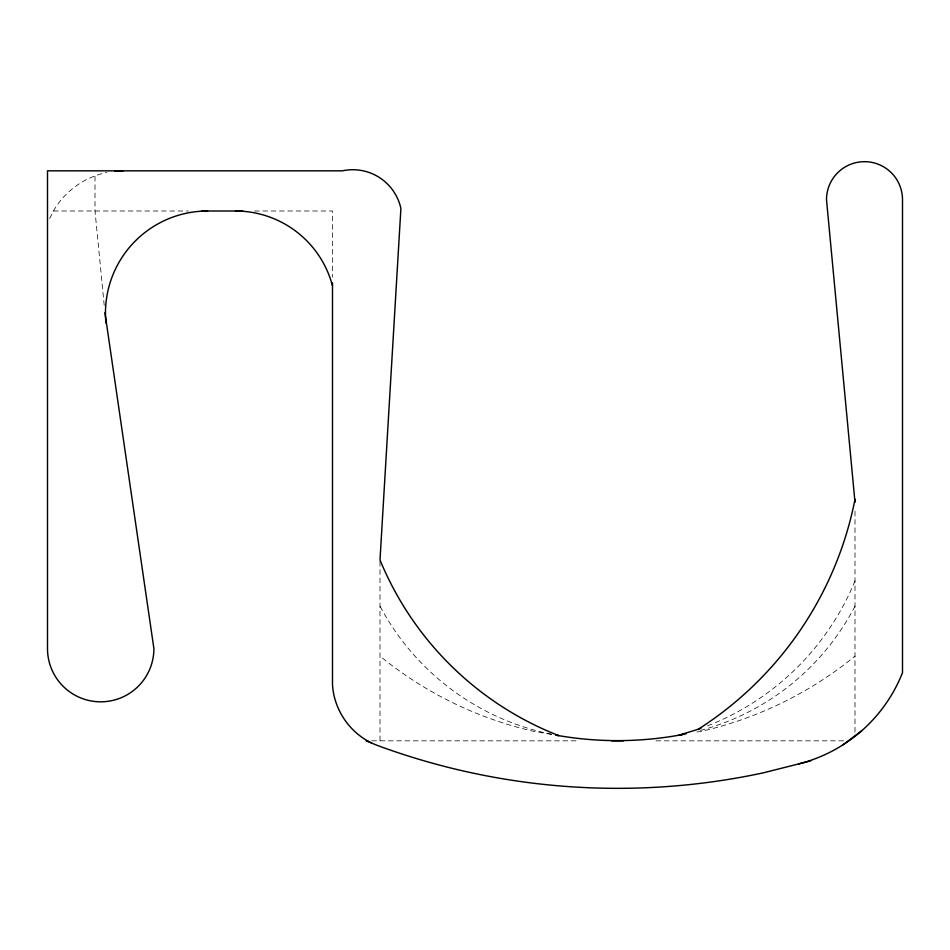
<?xml version="1.0" encoding="UTF-8"?>
<svg xmlns="http://www.w3.org/2000/svg" width="950" height="950" viewBox="0 0 950 950"><rect width="100%" height="100%" fill="white"/><g stroke="black" fill="none" stroke-linecap="round" stroke-linejoin="round"><path stroke-width="0.71" stroke-dasharray="4.75 3.56" d="M49.637 218.512L54.672 208.857A80.56 80.56 0 0 1 91.283 177.377L98.942 174.539A80.56 80.56 0 0 1 106.851 172.484M696.92 732.046L702.477 731.084A375.262 375.262 0 0 0 855 656.117M53.473 211.007L188.338 211.007M254.541 211.007L332.5 211.007L332.5 277.079M371.794 740.834L578.906 740.834M656.046 740.834L845.797 740.834M551.475 734.362L532.523 731.084A375.262 375.262 0 0 1 380 656.117M104.215 305.378L95 211.007L95 175.999M855 511.207L855 733.246M380 561.379L380 740.834M551.57 734.267A250.848 250.848 0 0 1 380 606.136M855 580.854A262.568 262.568 0 0 1 706.361 726.299M855 606.136A245.421 245.421 0 0 1 700.114 730.514"/><path stroke-width="1.43" d="M861.65 730.823L842.531 745.121M700.946 728.306A262.568 262.568 0 0 1 698.214 729.279L678.87 735.169A245.421 245.421 0 0 0 685.995 733.828M810.706 760.879L763.254 772.849A693.547 693.547 0 0 1 377.803 745.596L366.154 740.834L367.686 740.834M683.038 734.445C641.226 742.413 597.74 742.722 555.845 735.122A250.848 250.848 0 0 0 558.766 735.621A318.974 318.974 0 0 1 380 559.942L400.9 208.489A49.234 49.234 0 0 0 342.344 170.834L47.5 170.834L47.5 648.624A53.2 53.2 0 0 0 100.7 701.824A53.2 53.2 0 0 0 153.9 648.624L104.939 312.752M201.673 211.007L242.773 211.007M611.562 740.834L623.426 740.834M371.628 742.971C349.303 732.379 333.794 709.199 332.5 684.511L332.5 282.957M855 502.324L826.5 199.666A38 38 0 0 1 864.5 161.666A38 38 0 0 1 902.5 199.666L902.5 672.683A151.252 151.252 0 0 1 798.772 763.883M855 499.356A353.911 353.911 0 0 1 698.214 729.279M235.41 211.007A100.379 100.379 0 0 1 332.5 285.891M114.926 171.249A80.56 80.56 0 0 1 123.084 170.834M105.949 323.071A102.137 102.137 0 0 1 207.599 211.007"/></g></svg>
